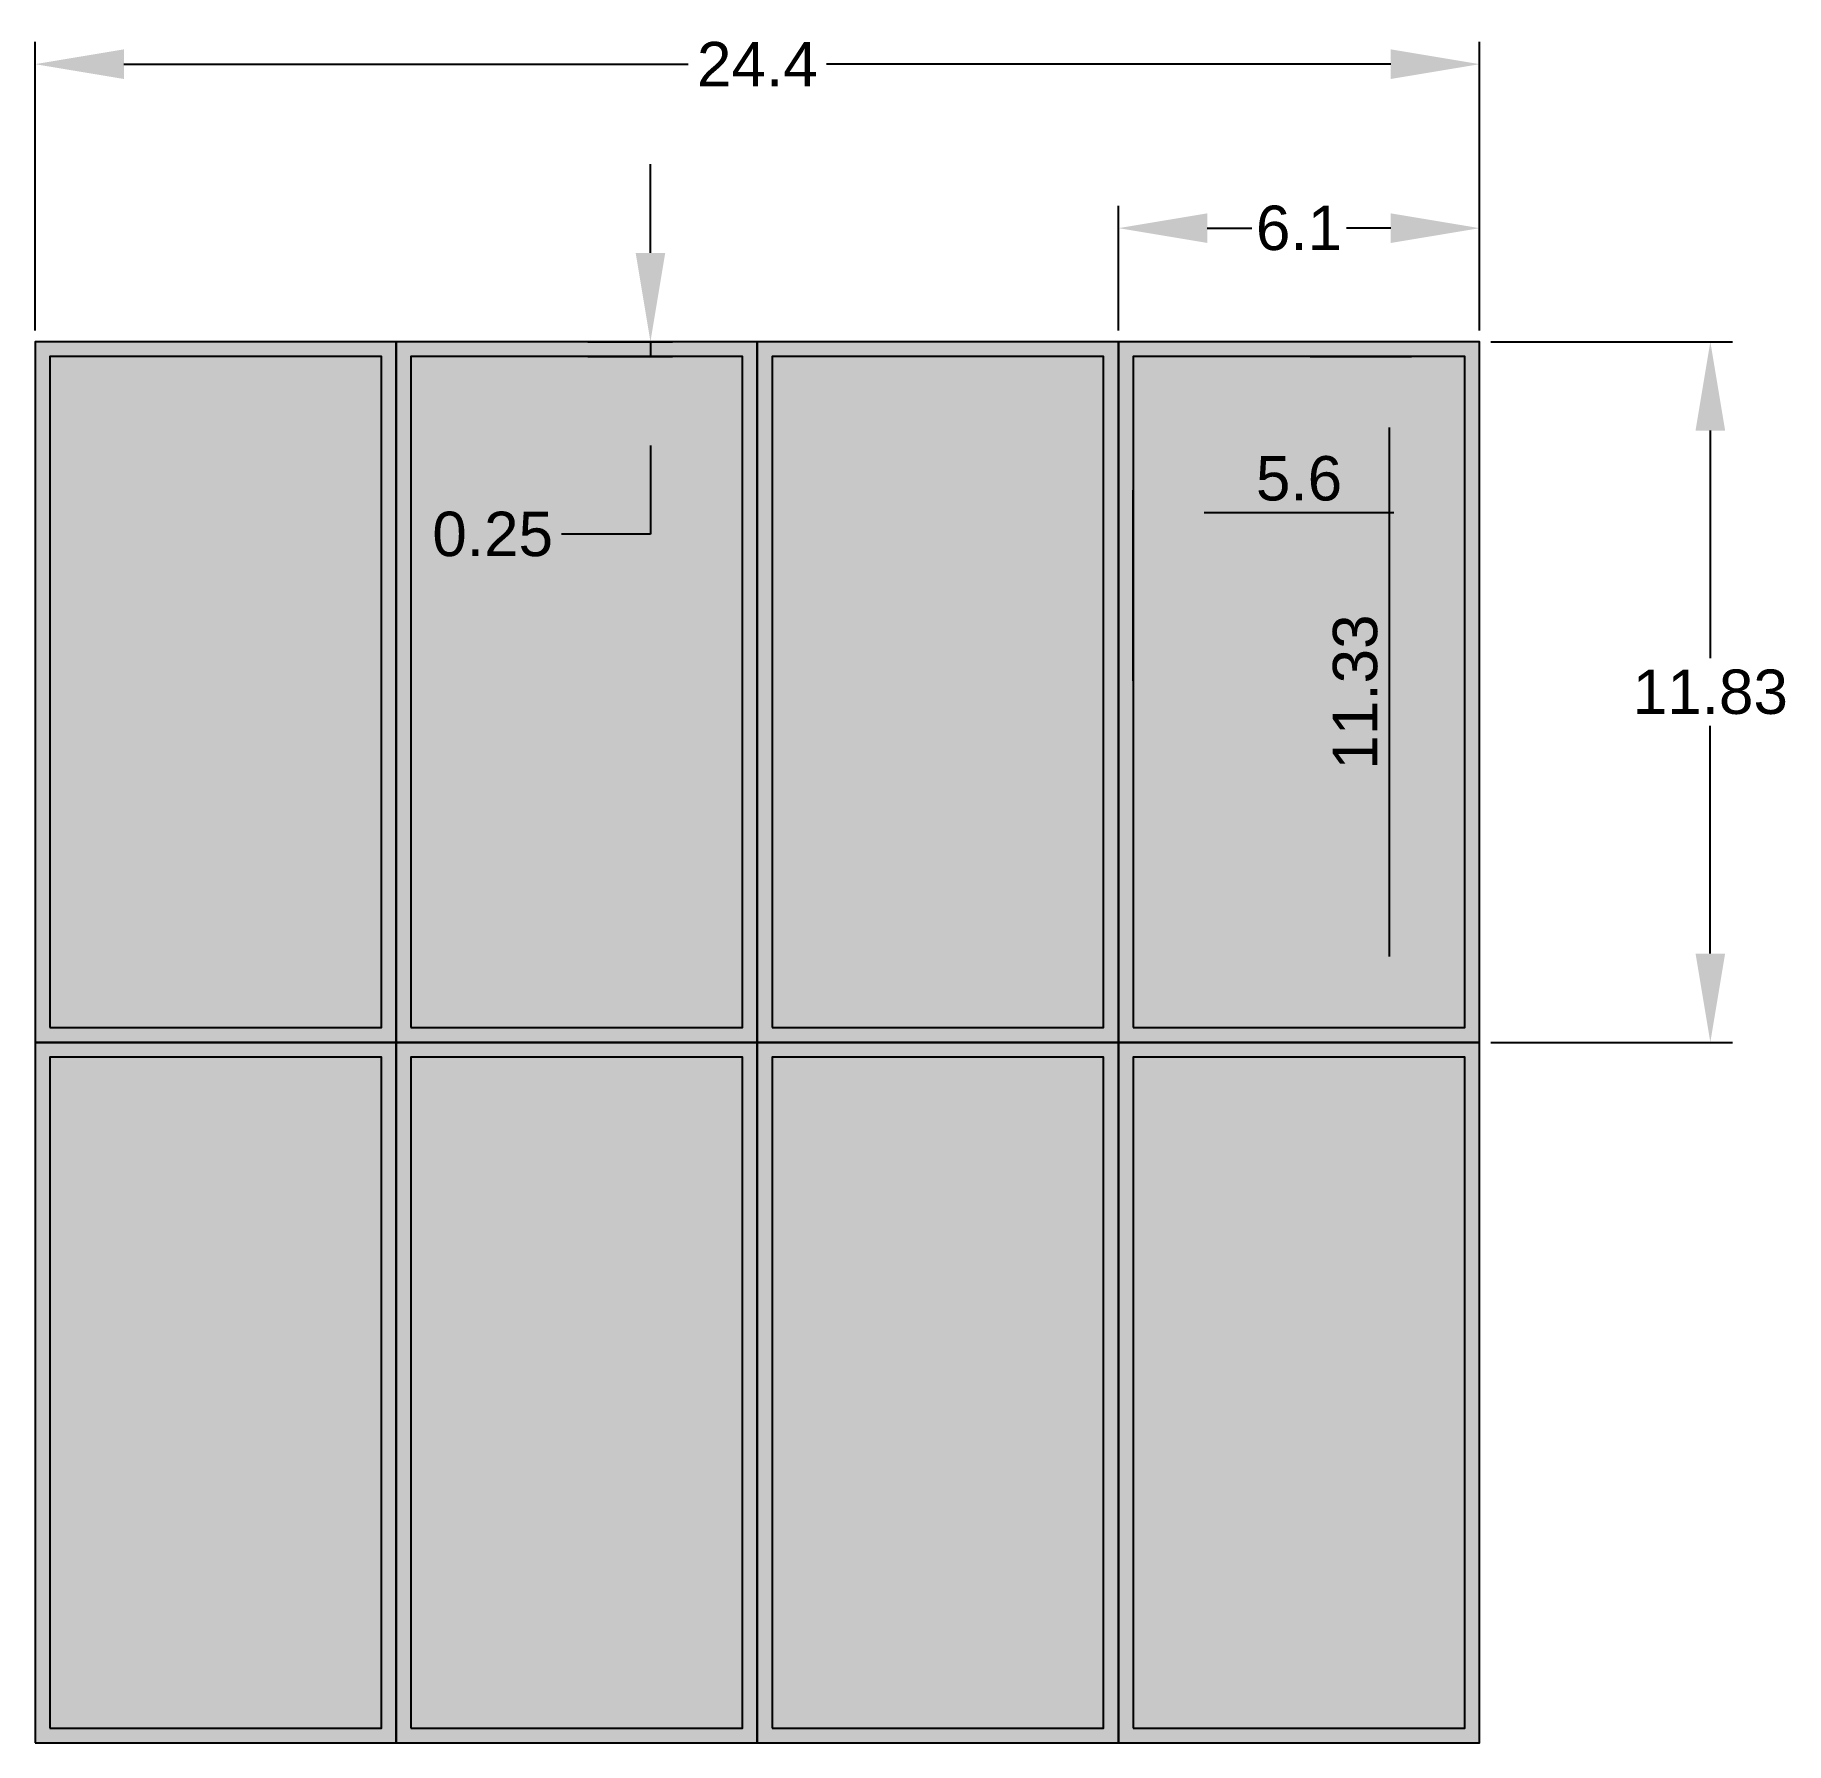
# Model space of a CAD drawing. Header units: millimetres. Extents: x 3599.5 to 3629.1, y 1499.6 to 1528.4.
import ezdxf

# ---------------------------------------------------------------- set-up
doc = ezdxf.new("R2010")
doc.units = ezdxf.units.MM
doc.layers.add('lineweight', color=7, linetype='Continuous', lineweight=25)
doc.styles.get("Standard").update_dxf_attribs({"font": 'arial.ttf'})
doc.dimstyles.new('dimension-1', dxfattribs={"dimscale": 0.3, "dimtxt": 2.5, "dimasz": 5, "dimexe": 1.25, "dimexo": 0.625, "dimtad": 0, "dimtih": 1, "dimtoh": 1, "dimdsep": 46, "dimtxsty": 'Standard', "dimcen": 2.5, "dimclrd": 250, "dimclre": 250, "dimclrt": 250, "dimadec": 0, "dimazin": 0, "dimtfac": 1, "dimtmove": 0, "dimatfit": 3, "dimfxl": 1, "dimarcsym": 0})
doc.dimstyles.new('dimension-2', dxfattribs={"dimscale": 0.3, "dimtxt": 2.5, "dimasz": 4, "dimexe": 1.25, "dimexo": 0.625, "dimtad": 1, "dimtoh": 1, "dimdsep": 46, "dimtxsty": 'Standard', "dimcen": 2.5, "dimclrd": 30, "dimclre": 30, "dimclrt": 30, "dimadec": 0, "dimazin": 0, "dimtfac": 1, "dimtmove": 0, "dimatfit": 3, "dimfxl": 1, "dimarcsym": 0})

# ---------------------------------------------------------------- blocks, each defined once
blk = doc.blocks.new('*U15')
at = {"true_color": 0x991b1e}
h = blk.add_hatch(color=244, dxfattribs=at)
h.dxf.hatch_style = 1
h.paths.add_polyline_path([(3.05, 5.915), (-3.05, 5.915), (-3.05, -5.915), (3.05, -5.915)])
h.paths.add_polyline_path([(-2.8, 5.665), (2.8, 5.665), (2.8, -5.665), (-2.8, -5.665)], flags=16)
at = {"layer": 'lineweight'}
for points in [[(-3.05, -5.915), (3.05, -5.915), (3.05, 5.915), (-3.05, 5.915)], [(-2.8, -5.665), (2.8, -5.665), (2.8, 5.665), (-2.8, 5.665)]]:
    blk.add_lwpolyline(points, close=True, dxfattribs=at)
blk = doc.blocks.new('*U16')
at = {"color": 0, "linetype": 'ByBlock', "lineweight": -2, "transparency": 16777216}
for p in [(0, 11.83), (6.1, 11.83), (12.2, 11.83), (18.3, 11.83), (0, 0), (6.1, 0), (12.2, 0), (18.3, 0)]:
    blk.add_blockref('*U15', p, dxfattribs=at)
blk = doc.blocks.new('*D19')
at = {"color": 250, "lineweight": -2, "transparency": 16777216}
for p, q in [((3624.1, 1523.254), (3628.185, 1523.254)), ((3627.81, 1521.754), (3627.81, 1517.909)), ((3627.81, 1512.924), (3627.81, 1516.768)), ((3624.1, 1511.424), (3628.185, 1511.424))]:
    blk.add_line(p, q, dxfattribs=at)
at = {"color": 250, "transparency": 16777216}
for points in [[(3627.56, 1521.754), (3628.06, 1521.754), (3627.81, 1523.254)], [(3627.56, 1512.924), (3628.06, 1512.924), (3627.81, 1511.424)]]:
    blk.add_solid(points, dxfattribs=at)
at = {"layer": 'Defpoints', "color": 0, "transparency": 16777216}
for p in [(3623.913, 1523.254), (3623.913, 1511.424), (3627.81, 1511.424)]:
    blk.add_point(p, dxfattribs=at)
at = {"color": 250, "transparency": 16777216, "insert": (3627.81, 1517.339), "char_height": 0.75, "attachment_point": 5}
blk.add_mtext('11.83', dxfattribs=at)
blk = doc.blocks.new('*D20')
at = {"color": 250, "lineweight": -2, "transparency": 16777216}
for p, q in [((3599.513, 1523.441), (3599.513, 1528.316)), ((3623.913, 1523.441), (3623.913, 1528.316)), ((3601.013, 1527.941), (3610.546, 1527.941)), ((3622.413, 1527.941), (3612.879, 1527.941))]:
    blk.add_line(p, q, dxfattribs=at)
at = {"color": 250, "transparency": 16777216}
for points in [[(3601.013, 1528.191), (3601.013, 1527.691), (3599.513, 1527.941)], [(3622.413, 1528.191), (3622.413, 1527.691), (3623.913, 1527.941)]]:
    blk.add_solid(points, dxfattribs=at)
at = {"layer": 'Defpoints', "color": 0, "transparency": 16777216}
for p in [(3599.513, 1527.941), (3599.513, 1523.254), (3623.913, 1523.254)]:
    blk.add_point(p, dxfattribs=at)
at = {"color": 250, "transparency": 16777216, "insert": (3611.713, 1527.941), "char_height": 0.75, "attachment_point": 5}
blk.add_mtext('24.4', dxfattribs=at)
blk = doc.blocks.new('*D21')
at = {"color": 250, "lineweight": -2, "transparency": 16777216}
for p, q in [((3617.813, 1523.441), (3617.813, 1525.547)), ((3623.913, 1523.441), (3623.913, 1525.547)), ((3619.313, 1525.172), (3620.063, 1525.172)), ((3622.413, 1525.172), (3621.663, 1525.172))]:
    blk.add_line(p, q, dxfattribs=at)
at = {"color": 250, "transparency": 16777216}
for points in [[(3619.313, 1525.422), (3619.313, 1524.922), (3617.813, 1525.172)], [(3622.413, 1525.422), (3622.413, 1524.922), (3623.913, 1525.172)]]:
    blk.add_solid(points, dxfattribs=at)
at = {"layer": 'Defpoints', "color": 0, "transparency": 16777216}
for p in [(3617.813, 1525.172), (3617.813, 1523.254), (3623.913, 1523.254)]:
    blk.add_point(p, dxfattribs=at)
at = {"color": 250, "transparency": 16777216, "insert": (3620.863, 1525.172), "char_height": 0.75, "attachment_point": 5}
blk.add_mtext('6.1', dxfattribs=at)
blk = doc.blocks.new('*D24')
at = {"color": 30, "lineweight": -2, "transparency": 16777216}
for p, q in [((3618.063, 1517.526), (3618.063, 1520.747)), ((3623.663, 1517.526), (3623.663, 1520.747)), ((3619.263, 1520.372), (3622.463, 1520.372))]:
    blk.add_line(p, q, dxfattribs=at)
at = {"color": 30, "transparency": 16777216}
for points in [[(3619.263, 1520.572), (3619.263, 1520.172), (3618.063, 1520.372)], [(3622.463, 1520.572), (3622.463, 1520.172), (3623.663, 1520.372)]]:
    blk.add_solid(points, dxfattribs=at)
at = {"layer": 'Defpoints', "color": 0, "transparency": 16777216}
for p in [(3623.663, 1520.372), (3618.063, 1517.339), (3623.663, 1517.339)]:
    blk.add_point(p, dxfattribs=at)
at = {"color": 30, "transparency": 16777216, "insert": (3620.863, 1520.943), "char_height": 0.75, "attachment_point": 5}
blk.add_mtext('5.6', dxfattribs=at)
blk = doc.blocks.new('*D25')
at = {"color": 30, "lineweight": -2, "transparency": 16777216}
for p, q in [((3621.05, 1523.004), (3622.76, 1523.004)), ((3622.385, 1521.804), (3622.385, 1512.874)), ((3621.05, 1511.674), (3622.76, 1511.674))]:
    blk.add_line(p, q, dxfattribs=at)
at = {"color": 30, "transparency": 16777216}
for points in [[(3622.185, 1521.804), (3622.585, 1521.804), (3622.385, 1523.004)], [(3622.185, 1512.874), (3622.585, 1512.874), (3622.385, 1511.674)]]:
    blk.add_solid(points, dxfattribs=at)
at = {"layer": 'Defpoints', "color": 0, "transparency": 16777216}
for p in [(3620.863, 1523.004), (3620.863, 1511.674), (3622.385, 1511.674)]:
    blk.add_point(p, dxfattribs=at)
at = {"color": 30, "transparency": 16777216, "insert": (3621.814, 1517.339), "char_height": 0.75, "attachment_point": 5, "rotation": 90}
blk.add_mtext('11.33', dxfattribs=at)
blk = doc.blocks.new('*D27')
at = {"color": 250, "lineweight": -2, "transparency": 16777216}
for p, q in [((3609.908, 1524.754), (3609.908, 1526.254)), ((3608.85, 1523.254), (3610.283, 1523.254)), ((3609.908, 1523.254), (3609.908, 1523.004)), ((3608.85, 1523.004), (3610.283, 1523.004)), ((3609.908, 1521.504), (3609.908, 1520.004)), ((3609.908, 1520.004), (3608.408, 1520.004))]:
    blk.add_line(p, q, dxfattribs=at)
at = {"color": 250, "transparency": 16777216}
for points in [[(3609.658, 1524.754), (3610.158, 1524.754), (3609.908, 1523.254)], [(3609.658, 1521.504), (3610.158, 1521.504), (3609.908, 1523.004)]]:
    blk.add_solid(points, dxfattribs=at)
at = {"layer": 'Defpoints', "color": 0, "transparency": 16777216}
for p in [(3608.663, 1523.254), (3608.663, 1523.004), (3609.908, 1523.004)]:
    blk.add_point(p, dxfattribs=at)
at = {"color": 250, "transparency": 16777216, "insert": (3607.243, 1520.004), "char_height": 0.75, "attachment_point": 5}
blk.add_mtext('0.25', dxfattribs=at)

msp = doc.modelspace()

# ---------------------------------------------------------------- hatches: boundary and pattern name
at = {"true_color": 0x636466}
h = msp.add_hatch(color=251, dxfattribs=at)
h.dxf.hatch_style = 1
h.paths.add_polyline_path([(3605.363, 1523.004), (3599.763, 1523.004), (3599.763, 1511.674), (3605.363, 1511.674)])
h.paths.add_polyline_path([(3611.463, 1523.004), (3605.863, 1523.004), (3605.863, 1511.674), (3611.463, 1511.674)])
h.paths.add_polyline_path([(3617.563, 1523.004), (3611.963, 1523.004), (3611.963, 1511.674), (3617.563, 1511.674)])
h.paths.add_polyline_path([(3623.663, 1523.004), (3618.063, 1523.004), (3618.063, 1511.674), (3623.663, 1511.674)])
h.paths.add_polyline_path([(3623.663, 1511.174), (3618.063, 1511.174), (3618.063, 1499.844), (3623.663, 1499.844)])
h.paths.add_polyline_path([(3617.563, 1511.174), (3611.963, 1511.174), (3611.963, 1499.844), (3617.563, 1499.844)])
h.paths.add_polyline_path([(3611.463, 1511.174), (3605.863, 1511.174), (3605.863, 1499.844), (3611.463, 1499.844)])
h.paths.add_polyline_path([(3605.363, 1511.174), (3599.763, 1511.174), (3599.763, 1499.844), (3605.363, 1499.844)])

# ---------------------------------------------------------------- block references
msp.add_blockref('*U16', (3602.563, 1505.509))

# ---------------------------------------------------------------- dimensions: what is measured, and where the dimension line sits
for base, p1, p2, dimstyle, picture, middle in [((3599.513, 1527.941), (3623.913, 1523.254), (3599.513, 1523.254), 'dimension-1', '*D20', (3611.713, 1527.941)), ((3617.813, 1525.172), (3623.913, 1523.254), (3617.813, 1523.254), 'dimension-1', '*D21', (3620.863, 1525.172)), ((3623.663, 1520.372), (3618.063, 1517.339), (3623.663, 1517.339), 'dimension-2', '*D24', (3620.863, 1520.943))]:
    dim = msp.add_linear_dim(base=base, p1=p1, p2=p2, dimstyle=dimstyle)
    dim.commit()
    dim.dimension.update_dxf_attribs({"geometry": picture, "text_midpoint": middle})
for base, p1, p2, dimstyle, picture, middle in [((3609.908, 1523.004), (3608.663, 1523.254), (3608.663, 1523.004), 'dimension-1', '*D27', (3607.243, 1520.004)), ((3627.81, 1511.424), (3623.913, 1523.254), (3623.913, 1511.424), 'dimension-1', '*D19', (3627.81, 1517.339)), ((3622.385, 1511.674), (3620.863, 1523.004), (3620.863, 1511.674), 'dimension-2', '*D25', (3621.814, 1517.339))]:
    dim = msp.add_linear_dim(base=base, p1=p1, p2=p2, angle=90, dimstyle=dimstyle)
    dim.commit()
    dim.dimension.update_dxf_attribs({"geometry": picture, "text_midpoint": middle})

doc.saveas('drawing.dxf')
